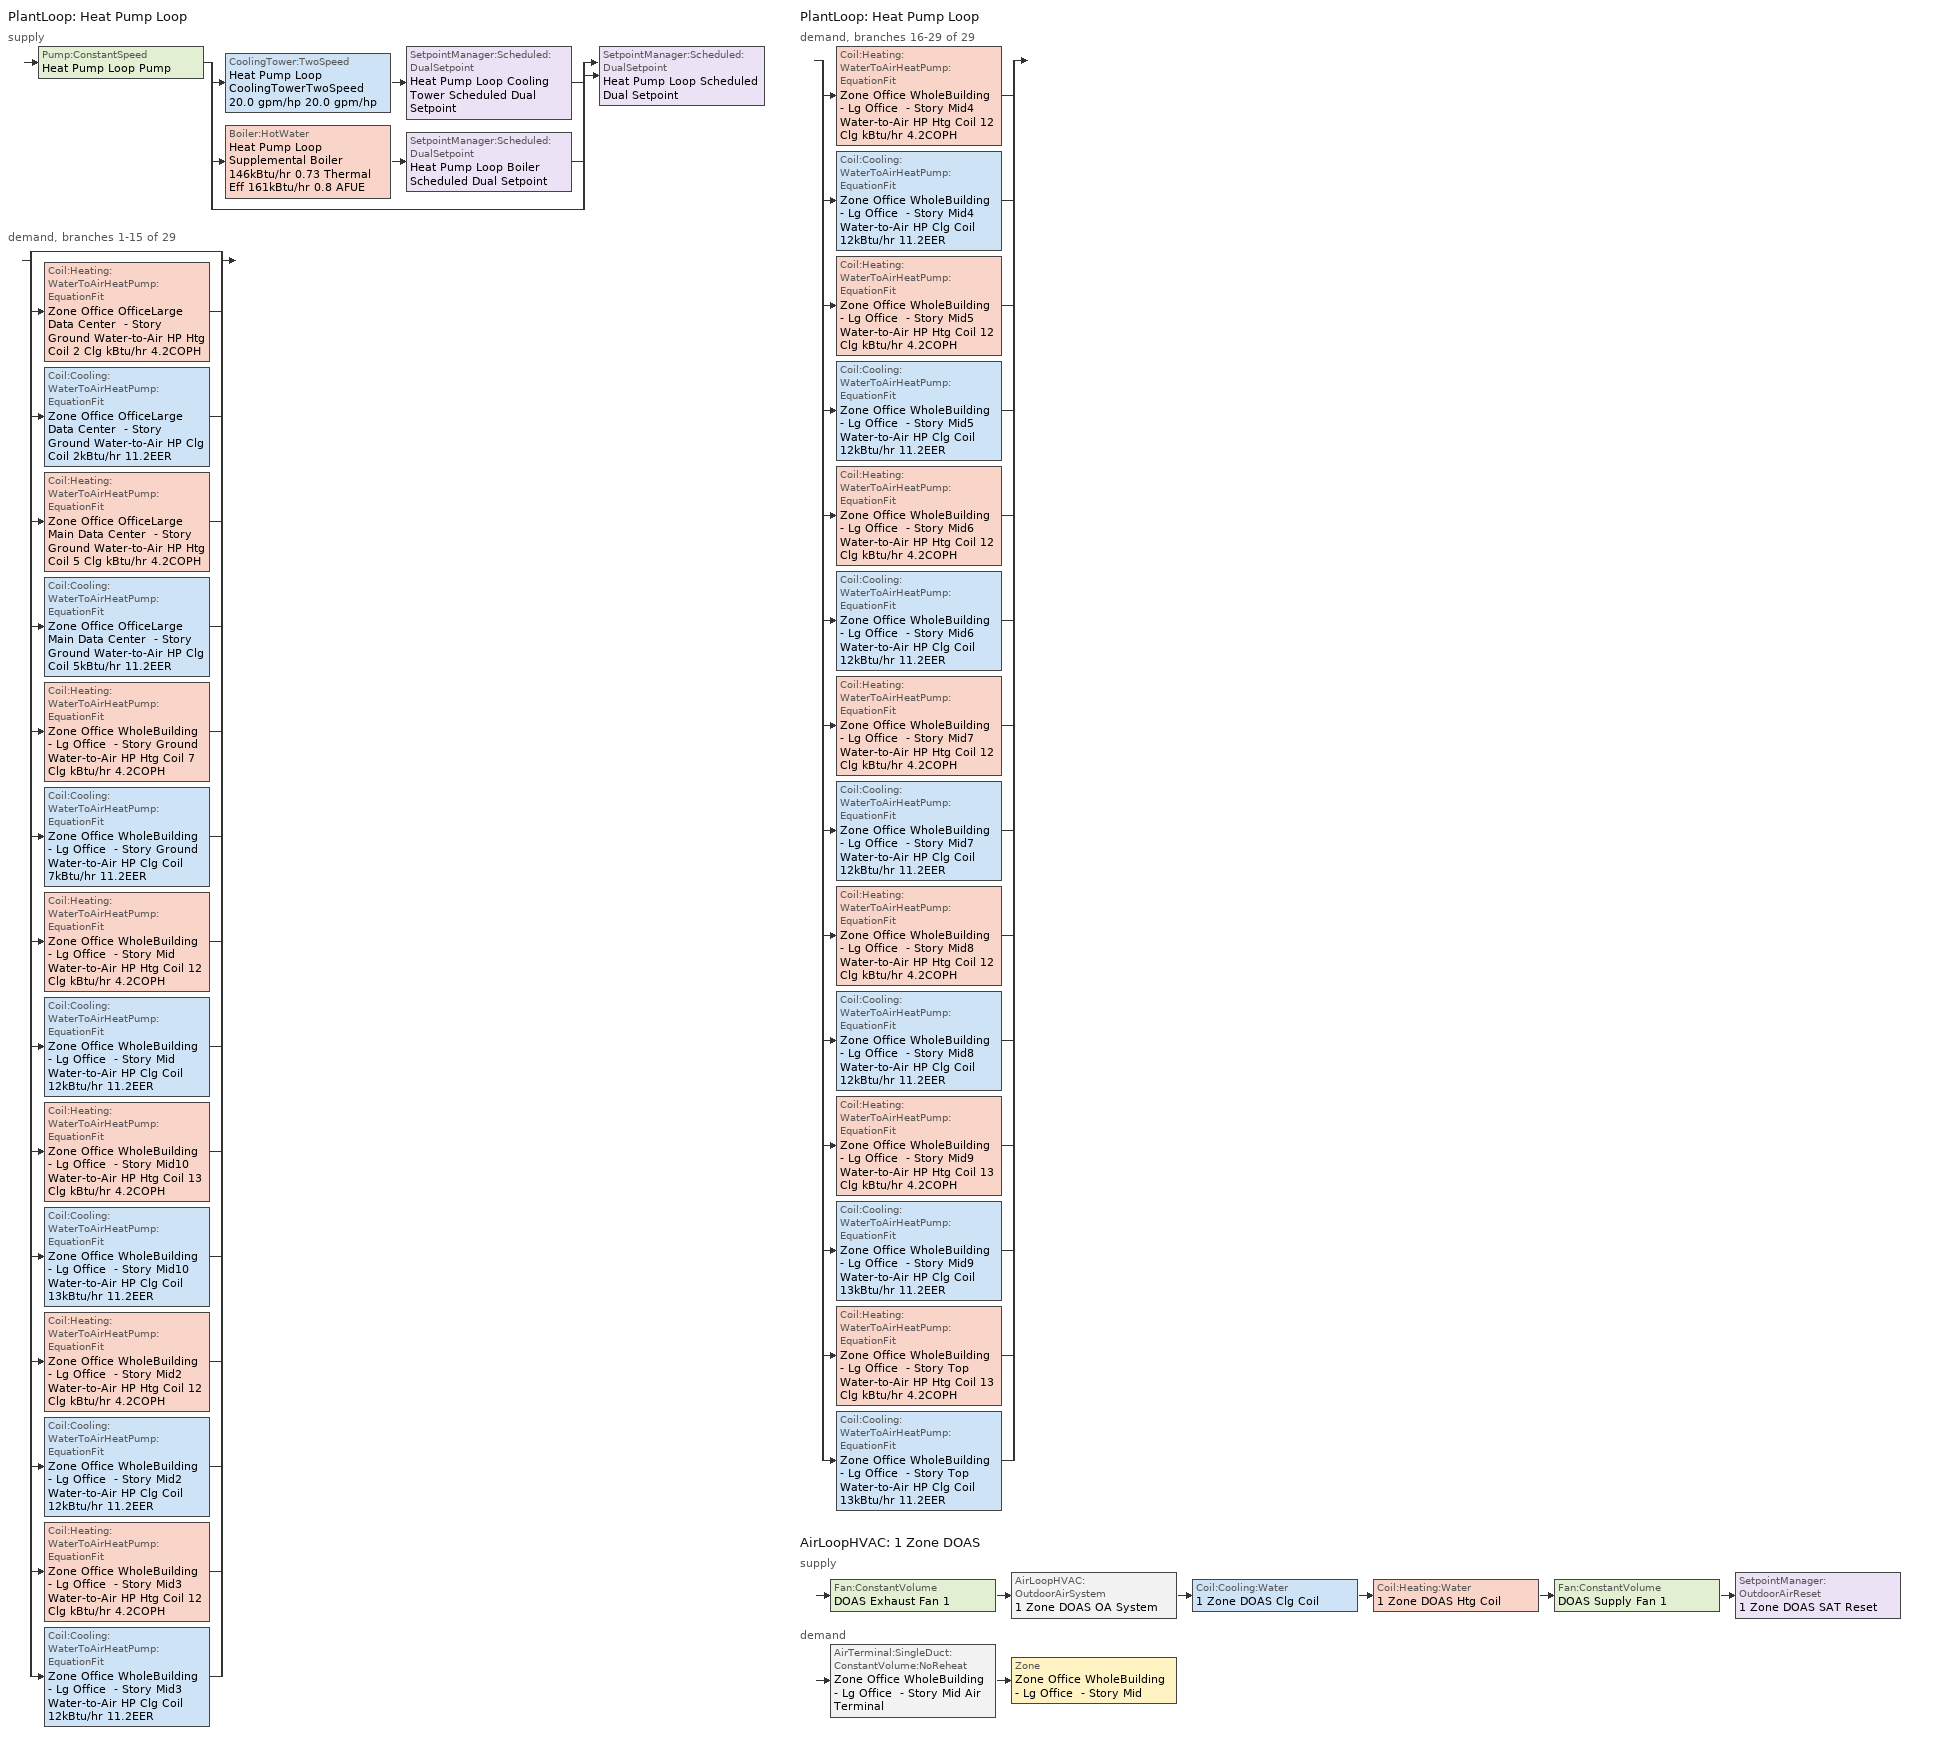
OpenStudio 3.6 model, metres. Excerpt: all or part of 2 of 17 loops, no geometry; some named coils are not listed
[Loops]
PlantLoop 'Heat Pump Loop'
 supply: Pump:ConstantSpeed 'Heat Pump Loop Pump' > split
  | CoolingTower:TwoSpeed 'Heat Pump Loop CoolingTowerTwoSpeed 20.0 gpm/hp 20.0 gpm/hp' > SetpointManager:Scheduled:DualSetpoint 'Heat Pump Loop Cooling Tower Scheduled Dual Setpoint'
  | Boiler:HotWater 'Heat Pump Loop Supplemental Boiler 146kBtu/hr 0.73 Thermal Eff 161kBtu/hr 0.8 AFUE' > SetpointManager:Scheduled:DualSetpoint 'Heat Pump Loop Boiler Scheduled Dual Setpoint'
  | bypass
  join > SetpointManager:Scheduled:DualSetpoint 'Heat Pump Loop Scheduled Dual Setpoint'
 demand, branches 1-15 of 29: split
  | bypass
  | Coil:Heating:WaterToAirHeatPump:EquationFit 'Zone Office OfficeLarge Data Center  - Story Ground Water-to-Air HP Htg Coil 2 Clg kBtu/hr 4.2COPH'
  | Coil:Cooling:WaterToAirHeatPump:EquationFit 'Zone Office OfficeLarge Data Center  - Story Ground Water-to-Air HP Clg Coil 2kBtu/hr 11.2EER'
  | Coil:Heating:WaterToAirHeatPump:EquationFit 'Zone Office OfficeLarge Main Data Center  - Story Ground Water-to-Air HP Htg Coil 5 Clg kBtu/hr 4.2COPH'
  | Coil:Cooling:WaterToAirHeatPump:EquationFit 'Zone Office OfficeLarge Main Data Center  - Story Ground Water-to-Air HP Clg Coil 5kBtu/hr 11.2EER'
  | Coil:Heating:WaterToAirHeatPump:EquationFit 'Zone Office WholeBuilding - Lg Office  - Story Ground Water-to-Air HP Htg Coil 7 Clg kBtu/hr 4.2COPH'
  | Coil:Cooling:WaterToAirHeatPump:EquationFit 'Zone Office WholeBuilding - Lg Office  - Story Ground Water-to-Air HP Clg Coil 7kBtu/hr 11.2EER'
  | Coil:Heating:WaterToAirHeatPump:EquationFit 'Zone Office WholeBuilding - Lg Office  - Story Mid Water-to-Air HP Htg Coil 12 Clg kBtu/hr 4.2COPH'
  | Coil:Cooling:WaterToAirHeatPump:EquationFit 'Zone Office WholeBuilding - Lg Office  - Story Mid Water-to-Air HP Clg Coil 12kBtu/hr 11.2EER'
  | Coil:Heating:WaterToAirHeatPump:EquationFit 'Zone Office WholeBuilding - Lg Office  - Story Mid10 Water-to-Air HP Htg Coil 13 Clg kBtu/hr 4.2COPH'
  | Coil:Cooling:WaterToAirHeatPump:EquationFit 'Zone Office WholeBuilding - Lg Office  - Story Mid10 Water-to-Air HP Clg Coil 13kBtu/hr 11.2EER'
  | Coil:Heating:WaterToAirHeatPump:EquationFit 'Zone Office WholeBuilding - Lg Office  - Story Mid2 Water-to-Air HP Htg Coil 12 Clg kBtu/hr 4.2COPH'
  | Coil:Cooling:WaterToAirHeatPump:EquationFit 'Zone Office WholeBuilding - Lg Office  - Story Mid2 Water-to-Air HP Clg Coil 12kBtu/hr 11.2EER'
  | Coil:Heating:WaterToAirHeatPump:EquationFit 'Zone Office WholeBuilding - Lg Office  - Story Mid3 Water-to-Air HP Htg Coil 12 Clg kBtu/hr 4.2COPH'
  | Coil:Cooling:WaterToAirHeatPump:EquationFit 'Zone Office WholeBuilding - Lg Office  - Story Mid3 Water-to-Air HP Clg Coil 12kBtu/hr 11.2EER'
PlantLoop 'Heat Pump Loop'
 demand, branches 16-29 of 29: split
  | Coil:Heating:WaterToAirHeatPump:EquationFit 'Zone Office WholeBuilding - Lg Office  - Story Mid4 Water-to-Air HP Htg Coil 12 Clg kBtu/hr 4.2COPH'
  | Coil:Cooling:WaterToAirHeatPump:EquationFit 'Zone Office WholeBuilding - Lg Office  - Story Mid4 Water-to-Air HP Clg Coil 12kBtu/hr 11.2EER'
  | Coil:Heating:WaterToAirHeatPump:EquationFit 'Zone Office WholeBuilding - Lg Office  - Story Mid5 Water-to-Air HP Htg Coil 12 Clg kBtu/hr 4.2COPH'
  | Coil:Cooling:WaterToAirHeatPump:EquationFit 'Zone Office WholeBuilding - Lg Office  - Story Mid5 Water-to-Air HP Clg Coil 12kBtu/hr 11.2EER'
  | Coil:Heating:WaterToAirHeatPump:EquationFit 'Zone Office WholeBuilding - Lg Office  - Story Mid6 Water-to-Air HP Htg Coil 12 Clg kBtu/hr 4.2COPH'
  | Coil:Cooling:WaterToAirHeatPump:EquationFit 'Zone Office WholeBuilding - Lg Office  - Story Mid6 Water-to-Air HP Clg Coil 12kBtu/hr 11.2EER'
  | Coil:Heating:WaterToAirHeatPump:EquationFit 'Zone Office WholeBuilding - Lg Office  - Story Mid7 Water-to-Air HP Htg Coil 12 Clg kBtu/hr 4.2COPH'
  | Coil:Cooling:WaterToAirHeatPump:EquationFit 'Zone Office WholeBuilding - Lg Office  - Story Mid7 Water-to-Air HP Clg Coil 12kBtu/hr 11.2EER'
  | Coil:Heating:WaterToAirHeatPump:EquationFit 'Zone Office WholeBuilding - Lg Office  - Story Mid8 Water-to-Air HP Htg Coil 12 Clg kBtu/hr 4.2COPH'
  | Coil:Cooling:WaterToAirHeatPump:EquationFit 'Zone Office WholeBuilding - Lg Office  - Story Mid8 Water-to-Air HP Clg Coil 12kBtu/hr 11.2EER'
  | Coil:Heating:WaterToAirHeatPump:EquationFit 'Zone Office WholeBuilding - Lg Office  - Story Mid9 Water-to-Air HP Htg Coil 13 Clg kBtu/hr 4.2COPH'
  | Coil:Cooling:WaterToAirHeatPump:EquationFit 'Zone Office WholeBuilding - Lg Office  - Story Mid9 Water-to-Air HP Clg Coil 13kBtu/hr 11.2EER'
  | Coil:Heating:WaterToAirHeatPump:EquationFit 'Zone Office WholeBuilding - Lg Office  - Story Top Water-to-Air HP Htg Coil 13 Clg kBtu/hr 4.2COPH'
  | Coil:Cooling:WaterToAirHeatPump:EquationFit 'Zone Office WholeBuilding - Lg Office  - Story Top Water-to-Air HP Clg Coil 13kBtu/hr 11.2EER'
AirLoopHVAC '1 Zone DOAS'
 supply: Fan:ConstantVolume 'DOAS Exhaust Fan 1' > AirLoopHVAC:OutdoorAirSystem '1 Zone DOAS OA System' > Coil:Cooling:Water '1 Zone DOAS Clg Coil' > Coil:Heating:Water '1 Zone DOAS Htg Coil' > Fan:ConstantVolume 'DOAS Supply Fan 1' > SetpointManager:OutdoorAirReset '1 Zone DOAS SAT Reset'
 demand: AirTerminal:SingleDuct:ConstantVolume:NoReheat 'Zone Office WholeBuilding - Lg Office  - Story Mid Air Terminal' > Zone 'Zone Office WholeBuilding - Lg Office  - Story Mid'
[Sizing:Zone] Zone Cooling Design Supply Air Temperature Input Method=SupplyAirTemperature; Zone Cooling Design Supply Air Temperature {C}=14; Zone Cooling Design Supply Air Temperature Difference {deltaC}=11.11; Zone Heating Design Supply Air Temperature Input Method=SupplyAirTemperature; Zone Heating Design Supply Air Temperature {C}=40; Zone Heating Design Supply Air Temperature Difference {deltaC}=11.11; Zone Cooling Design Supply Air Humidity Ratio {kg-H2O/kg-air}=0.0085; Zone Heating Design Supply Air Humidity Ratio {kg-H2O/kg-air}=0.008; Cooling Design Air Flow Method=DesignDay; Heating Design Air Flow Method=DesignDay; Dedicated Outdoor Air System Control Strategy=NeutralSupplyAir; Zone Load Sizing Method=Sensible Load Only No Latent Load; Zone Latent Cooling Design Supply Air Humidity Ratio Input Method=HumidityRatioDifference; Zone Cooling Design Supply Air Humidity Ratio Difference {kgWater/kgDryAir}=0.005; Zone Latent Heating Design Supply Air Humidity Ratio Input Method=HumidityRatioDifference; Zone Humidification Design Supply Air Humidity Ratio Difference {kgWater/kgDryAir}=0.005
Name | Account for Dedicated Outdoor Air System | Dedicated Outdoor Air Low Setpoint Temperature for Design {C} | Dedicated Outdoor Air High Setpoint Temperature for Design {C}
Zone Office OfficeLarge Data Center  - Story Ground; Zone Office OfficeLarge Main Data Center  - Story Ground | No | autosize | autosize
Zone Office WholeBuilding - Lg Office  - Story Mid | Yes | 15.556 | 21.111
[Zone equipment]
Zone Office OfficeLarge Data Center  - Story Ground: Zone Office OfficeLarge Data Center  - Story Ground WSHP
Zone Office OfficeLarge Main Data Center  - Story Ground: Zone Office OfficeLarge Main Data Center  - Story Ground WSHP
Zone Office WholeBuilding - Lg Office  - Story Mid: Zone Office WholeBuilding - Lg Office  - Story Mid Air Terminal, Zone Office WholeBuilding - Lg Office  - Story Mid WSHP
[PlantLoop]
Heat Pump Loop: Fluid Type=Water; Glycol Concentration=0; Maximum Loop Temperature {C}=35; Minimum Loop Temperature {C}=10; Maximum Loop Flow Rate {m3/s}=0.00101088; Plant Loop Volume {m3}=0.12131; Load Distribution Scheme=SequentialLoad
[Sizing:Plant]
Heat Pump Loop: Loop Type=Heating; Design Loop Exit Temperature {C}=39; Loop Design Temperature Difference {deltaC}=11; Sizing Option=NonCoincident; Zone Timesteps in Averaging Window=1; Coincident Sizing Factor Mode=None
[Pump:ConstantSpeed]
Heat Pump Loop Pump: Rated Flow Rate {m3/s}=0.00101088; Rated Pump Head {Pa}=179344; Rated Power Consumption {W}=281.732; Motor Efficiency=0.825; Fraction of Motor Inefficiencies to Fluid Stream=0; Pump Control Type=Intermittent; Design Power Sizing Method=PowerPerFlowPerPressure; Design Electric Power per Unit Flow Rate {W/(m3/s)}=348701.1; Design Shaft Power per Unit Flow Rate per Unit Head {W-s/m3-Pa}=1.28205
[Boiler:HotWater]
Heat Pump Loop Supplemental Boiler 146kBtu/hr 0.73 Thermal Eff 161kBtu/hr 0.8 AFUE: Fuel Type=NaturalGas; Nominal Capacity {W}=45753.9; Nominal Thermal Efficiency=0.8; Efficiency Curve Temperature Evaluation Variable=LeavingBoiler; Normalized Boiler Efficiency Curve=Boiler with No Minimum Turndown; Design Water Flow Rate {m3/s}=0.00101088; Minimum Part Load Ratio=0; Maximum Part Load Ratio=1.2; Optimum Part Load Ratio=1; Water Outlet Upper Temperature Limit {C}=95; Boiler Flow Mode=ConstantFlow; Parasitic Electric Load {W}=0; Sizing Factor=1
[AirLoopHVAC]
1 Zone DOAS: Availability Schedule=1 Zone DOAS Occ Sch; Design Supply Air Flow Rate {m3/s}=0.0039329; Design Return Air Flow Fraction of Supply Air Flow=1
[Sizing:System]
1 Zone DOAS: Type of Load to Size On=VentilationRequirement; Design Outdoor Air Flow Rate {m3/s}=0.0039329; Central Heating Maximum System Air Flow Ratio=1; Preheat Design Temperature {C}=7; Preheat Design Humidity Ratio {kg-H2O/kg-Air}=0.008; Precool Design Temperature {C}=12.8; Precool Design Humidity Ratio {kg-H2O/kg-Air}=0.008; Central Cooling Design Supply Air Temperature {C}=15.5556; Central Heating Design Supply Air Temperature {C}=21.1111; Sizing Option=Coincident; 100% Outdoor Air in Cooling=Yes; 100% Outdoor Air in Heating=Yes; Central Cooling Design Supply Air Humidity Ratio {kg-H2O/kg-Air}=0.0085; System Outdoor Air Method=ZoneSum; Zone Maximum Outdoor Air Fraction=1; Cooling Supply Air Flow Rate Per Floor Area {m3/s-m2}=0.00996765; Cooling Fraction of Autosized Cooling Supply Air Flow Rate=1; Cooling Supply Air Flow Rate Per Unit Cooling Capacity {m3/s-W}=3.94755e-05; Heating Supply Air Flow Rate Per Floor Area {m3/s-m2}=0.00996765; Heating Fraction of Autosized Heating Supply Air Flow Rate=1; Heating Fraction of Autosized Cooling Supply Air Flow Rate=1; Heating Supply Air Flow Rate Per Unit Heating Capacity {m3/s-W}=3.15882e-05; Cooling Design Capacity Method=CoolingDesignCapacity; Cooling Design Capacity {W}=95.61; Cooling Design Capacity Per Floor Area {W/m2}=234.7; Fraction of Autosized Cooling Design Capacity=1; Heating Design Capacity Method=HeatingDesignCapacity; Heating Design Capacity {W}=118.67; Heating Design Capacity Per Floor Area {W/m2}=157; Fraction of Autosized Heating Design Capacity=1; Central Cooling Capacity Control Method=OnOff; Occupant Diversity=1
[Fan:ConstantVolume] Availability Schedule=Always On Discrete; Fan Total Efficiency=0.53625; Pressure Rise {Pa}=622.722; Maximum Flow Rate {m3/s}=0.0039329; Motor Efficiency=0.825; Motor In Airstream Fraction=1
DOAS Supply Fan 1; DOAS Exhaust Fan 1
[Controller:OutdoorAir]
1 Zone DOAS Outdoor Air Controller: Minimum Outdoor Air Flow Rate {m3/s}=0.0039329; Maximum Outdoor Air Flow Rate {m3/s}=0.0039329; Economizer Control Type=NoEconomizer; Economizer Control Action Type=ModulateFlow; Economizer Maximum Limit Dry-Bulb Temperature {C}=12.7778; Lockout Type=LockoutWithHeating; Minimum Limit Type=FixedMinimum; Minimum Outdoor Air Schedule=Always On Discrete; Minimum Fraction of Outdoor Air Schedule=Always On Discrete; Controller Mechanical Ventilation=1 Zone DOAS Mechanical Ventilation Controller; High Humidity Control=No; Heat Recovery Bypass Control Type=BypassWhenWithinEconomizerLimits
[Controller:MechanicalVentilation]
1 Zone DOAS Mechanical Ventilation Controller: Availability Schedule=Always On Discrete; System Outdoor Air Method=ZoneSum
[AirLoopHVAC:OutdoorAirSystem]
1 Zone DOAS OA System: Controller=1 Zone DOAS Outdoor Air Controller
[SetpointManager:OutdoorAirReset]
1 Zone DOAS SAT Reset: Control Variable=Temperature; Setpoint at Outdoor Low Temperature {C}=21.1111; Outdoor Low Temperature {C}=12.7778; Setpoint at Outdoor High Temperature {C}=15.5556; Outdoor High Temperature {C}=21.1111; Setpoint Node or NodeList=1 Zone DOAS Supply Outlet Node
[AirTerminal:SingleDuct:ConstantVolume:NoReheat]
Zone Office WholeBuilding - Lg Office  - Story Mid Air Terminal: Availability Schedule=Always On Discrete; Maximum Air Flow Rate {m3/s}=0.0039329
[SetpointManager:Scheduled:DualSetpoint] High Setpoint Schedule=Heat Pump Loop High Temp - 87F; Low Setpoint Schedule=Heat Pump Loop Low Temp - 67F
Name | Setpoint Node or NodeList
Heat Pump Loop Scheduled Dual Setpoint | Heat Pump Loop Supply Outlet Node
Heat Pump Loop Cooling Tower Scheduled Dual Setpoint | Heat Pump Loop CoolingTowerTwoSpeed Outlet Water Node
Heat Pump Loop Boiler Scheduled Dual Setpoint | Heat Pump Loop Supplemental Boiler Outlet Water Node
[CoolingTower:TwoSpeed]
Heat Pump Loop CoolingTowerTwoSpeed 20.0 gpm/hp 20.0 gpm/hp: Design Water Flow Rate {m3/s}=0.00101088; High Fan Speed Air Flow Rate {m3/s}=5.0531; High Fan Speed Fan Power {W}=1906.56; High Fan Speed U-Factor Times Area Value {W/K}=608.4235; Low Fan Speed Air Flow Rate {m3/s}=2.52655; Low Fan Speed Fan Power {W}=571.967; Low Fan Speed U-Factor Times Area Value {W/K}=365.0541; Sizing Factor=1; Design Inlet Air Dry-Bulb Temperature {C}=35; Design Inlet Air Wet-Bulb Temperature {C}=25.6; Design Approach Temperature {deltaC}=2.4; Design Range Temperature {deltaC}=11
[Coil:Heating:Electric] Availability Schedule=Always On Discrete; Efficiency=1
Name | Nominal Capacity {W}
Zone Office OfficeLarge Data Center  - Story Ground Supplemental Htg Coil; Zone Office OfficeLarge Main Data Center  - Story Ground Supplemental Htg Coil | 0
Zone Office WholeBuilding - Lg Office  - Story Ground Supplemental Htg Coil | 1356.57
Zone Office WholeBuilding - Lg Office  - Story Mid Supplemental Htg Coil | 2263.16
Zone Office WholeBuilding - Lg Office  - Story Mid10 Supplemental Htg Coil | 2508.04
Zone Office WholeBuilding - Lg Office  - Story Mid2 Supplemental Htg Coil | 2311.55
Zone Office WholeBuilding - Lg Office  - Story Mid3 Supplemental Htg Coil | 2348.56
Zone Office WholeBuilding - Lg Office  - Story Mid4 Supplemental Htg Coil | 2379.33
Zone Office WholeBuilding - Lg Office  - Story Mid5 Supplemental Htg Coil | 2406.06
Zone Office WholeBuilding - Lg Office  - Story Mid6 Supplemental Htg Coil | 2429.95
Zone Office WholeBuilding - Lg Office  - Story Mid7 Supplemental Htg Coil | 2451.69
Zone Office WholeBuilding - Lg Office  - Story Mid8 Supplemental Htg Coil | 2471.75
Zone Office WholeBuilding - Lg Office  - Story Mid9 Supplemental Htg Coil | 2490.45
Zone Office WholeBuilding - Lg Office  - Story Top Supplemental Htg Coil | 2643.72
[Coil:Heating:WaterToAirHeatPump:EquationFit] Rated Heating Coefficient of Performance {W/W}=4.2; Rated Entering Water Temperature {C}=20; Rated Entering Air Dry-Bulb Temperature {C}=20; Ratio of Rated Heating Capacity to Rated Cooling Capacity=1
Name | Rated Air Flow Rate {m3/s} | Rated Water Flow Rate {m3/s} | Rated Heating Capacity {W} | Heating Capacity Curve | Heating Power Consumption Curve
Zone Office OfficeLarge Data Center  - Story Ground Water-to-Air HP Htg Coil 2 Clg kBtu/hr 4.2COPH | 0.0252669 | 1.02931e-05 | 469.755 | Curve Quad Linear 1 | Curve Quad Linear 2
Zone Office OfficeLarge Main Data Center  - Story Ground Water-to-Air HP Htg Coil 5 Clg kBtu/hr 4.2COPH | 0.081081 | 3.30303e-05 | 1507.43 | Curve Quad Linear 4 | Curve Quad Linear 5
Zone Office WholeBuilding - Lg Office  - Story Ground Water-to-Air HP Htg Coil 7 Clg kBtu/hr 4.2COPH | 0.11712 | 4.3076e-05 | 1965.9 | Curve Quad Linear 7 | Curve Quad Linear 8
Zone Office WholeBuilding - Lg Office  - Story Mid Water-to-Air HP Htg Coil 12 Clg kBtu/hr 4.2COPH | 0.21352 | 7.91234e-05 | 3611.02 | Curve Quad Linear 10 | Curve Quad Linear 11
Zone Office WholeBuilding - Lg Office  - Story Mid10 Water-to-Air HP Htg Coil 13 Clg kBtu/hr 4.2COPH | 0.22064 | 8.61572e-05 | 3932.03 | Curve Quad Linear 13 | Curve Quad Linear 14
Zone Office WholeBuilding - Lg Office  - Story Mid2 Water-to-Air HP Htg Coil 12 Clg kBtu/hr 4.2COPH | 0.2149 | 8.05819e-05 | 3677.59 | Curve Quad Linear 16 | Curve Quad Linear 17
Zone Office WholeBuilding - Lg Office  - Story Mid3 Water-to-Air HP Htg Coil 12 Clg kBtu/hr 4.2COPH | 0.21599 | 8.16835e-05 | 3727.86 | Curve Quad Linear 19 | Curve Quad Linear 20
Zone Office WholeBuilding - Lg Office  - Story Mid4 Water-to-Air HP Htg Coil 12 Clg kBtu/hr 4.2COPH | 0.21691 | 8.25862e-05 | 3769.06 | Curve Quad Linear 22 | Curve Quad Linear 23
Zone Office WholeBuilding - Lg Office  - Story Mid5 Water-to-Air HP Htg Coil 12 Clg kBtu/hr 4.2COPH | 0.21771 | 8.33581e-05 | 3804.29 | Curve Quad Linear 25 | Curve Quad Linear 26
Zone Office WholeBuilding - Lg Office  - Story Mid6 Water-to-Air HP Htg Coil 12 Clg kBtu/hr 4.2COPH | 0.21841 | 8.40359e-05 | 3835.22 | Curve Quad Linear 28 | Curve Quad Linear 29
Zone Office WholeBuilding - Lg Office  - Story Mid7 Water-to-Air HP Htg Coil 12 Clg kBtu/hr 4.2COPH | 0.21905 | 8.46421e-05 | 3862.89 | Curve Quad Linear 31 | Curve Quad Linear 32
Zone Office WholeBuilding - Lg Office  - Story Mid8 Water-to-Air HP Htg Coil 12 Clg kBtu/hr 4.2COPH | 0.21963 | 8.51912e-05 | 3887.95 | Curve Quad Linear 34 | Curve Quad Linear 35
Zone Office WholeBuilding - Lg Office  - Story Mid9 Water-to-Air HP Htg Coil 13 Clg kBtu/hr 4.2COPH | 0.22015 | 8.56936e-05 | 3910.88 | Curve Quad Linear 37 | Curve Quad Linear 38
Zone Office WholeBuilding - Lg Office  - Story Top Water-to-Air HP Htg Coil 13 Clg kBtu/hr 4.2COPH | 0.23523 | 9.14246e-05 | 4172.43 | Curve Quad Linear 40 | Curve Quad Linear 41
[Coil:Cooling:WaterToAirHeatPump:EquationFit] Rated Cooling Coefficient of Performance {W/W}=3.86542; Rated Entering Water Temperature {C}=30; Rated Entering Air Dry-Bulb Temperature {C}=27; Rated Entering Air Wet-Bulb Temperature {C}=19
Name | Rated Air Flow Rate {m3/s} | Rated Water Flow Rate {m3/s} | Rated Total Cooling Capacity {W} | Rated Sensible Cooling Capacity {W} | Total Cooling Capacity Curve | Sensible Cooling Capacity Curve | Cooling Power Consumption Curve
Zone Office OfficeLarge Data Center  - Story Ground Water-to-Air HP Clg Coil 2kBtu/hr 11.2EER | 0.0252669 | 1.02931e-05 | 469.755 | 337.29 | TotCoolCapCurve | Curve Quint Linear 1 | Curve Quad Linear 3
Zone Office OfficeLarge Main Data Center  - Story Ground Water-to-Air HP Clg Coil 5kBtu/hr 11.2EER | 0.081081 | 3.30303e-05 | 1507.43 | 1082.36 | TotCoolCapCurve 1 | Curve Quint Linear 2 | Curve Quad Linear 6
Zone Office WholeBuilding - Lg Office  - Story Ground Water-to-Air HP Clg Coil 7kBtu/hr 11.2EER | 0.11712 | 4.3076e-05 | 1965.9 | 1460.58 | TotCoolCapCurve 2 | Curve Quint Linear 3 | Curve Quad Linear 9
Zone Office WholeBuilding - Lg Office  - Story Mid Water-to-Air HP Clg Coil 12kBtu/hr 11.2EER | 0.21352 | 7.91234e-05 | 3611.02 | 2671.25 | TotCoolCapCurve 3 | Curve Quint Linear 4 | Curve Quad Linear 12
Zone Office WholeBuilding - Lg Office  - Story Mid10 Water-to-Air HP Clg Coil 13kBtu/hr 11.2EER | 0.22064 | 8.61572e-05 | 3932.03 | 2825.03 | TotCoolCapCurve 4 | Curve Quint Linear 5 | Curve Quad Linear 15
Zone Office WholeBuilding - Lg Office  - Story Mid2 Water-to-Air HP Clg Coil 12kBtu/hr 11.2EER | 0.2149 | 8.05819e-05 | 3677.59 | 2702.21 | TotCoolCapCurve 5 | Curve Quint Linear 6 | Curve Quad Linear 18
Zone Office WholeBuilding - Lg Office  - Story Mid3 Water-to-Air HP Clg Coil 12kBtu/hr 11.2EER | 0.21599 | 8.16835e-05 | 3727.86 | 2726.02 | TotCoolCapCurve 6 | Curve Quint Linear 7 | Curve Quad Linear 21
Zone Office WholeBuilding - Lg Office  - Story Mid4 Water-to-Air HP Clg Coil 12kBtu/hr 11.2EER | 0.21691 | 8.25862e-05 | 3769.06 | 2745.76 | TotCoolCapCurve 7 | Curve Quint Linear 8 | Curve Quad Linear 24
Zone Office WholeBuilding - Lg Office  - Story Mid5 Water-to-Air HP Clg Coil 12kBtu/hr 11.2EER | 0.21771 | 8.33581e-05 | 3804.29 | 2762.77 | TotCoolCapCurve 8 | Curve Quint Linear 9 | Curve Quad Linear 27
Zone Office WholeBuilding - Lg Office  - Story Mid6 Water-to-Air HP Clg Coil 12kBtu/hr 11.2EER | 0.21841 | 8.40359e-05 | 3835.22 | 2777.79 | TotCoolCapCurve 9 | Curve Quint Linear 10 | Curve Quad Linear 30
Zone Office WholeBuilding - Lg Office  - Story Mid7 Water-to-Air HP Clg Coil 12kBtu/hr 11.2EER | 0.21905 | 8.46421e-05 | 3862.89 | 2791.27 | TotCoolCapCurve 10 | Curve Quint Linear 11 | Curve Quad Linear 33
Zone Office WholeBuilding - Lg Office  - Story Mid8 Water-to-Air HP Clg Coil 12kBtu/hr 11.2EER | 0.21963 | 8.51912e-05 | 3887.95 | 2803.5 | TotCoolCapCurve 11 | Curve Quint Linear 12 | Curve Quad Linear 36
Zone Office WholeBuilding - Lg Office  - Story Mid9 Water-to-Air HP Clg Coil 13kBtu/hr 11.2EER | 0.22015 | 8.56936e-05 | 3910.88 | 2814.7 | TotCoolCapCurve 12 | Curve Quint Linear 13 | Curve Quad Linear 39
Zone Office WholeBuilding - Lg Office  - Story Top Water-to-Air HP Clg Coil 13kBtu/hr 11.2EER | 0.23523 | 9.14246e-05 | 4172.43 | 3005.36 | TotCoolCapCurve 13 | Curve Quint Linear 14 | Curve Quad Linear 42
[Fan:OnOff] Availability Schedule=Always On Discrete; Fan Total Efficiency=0.1595; Pressure Rise {Pa}=331.288; Motor Efficiency=0.29; Motor In Airstream Fraction=1
Name | Maximum Flow Rate {m3/s} | Fan Power Ratio Function of Speed Ratio Curve | Fan Efficiency Ratio Function of Speed Ratio Curve
Zone Office OfficeLarge Data Center  - Story Ground WSHP Fan | 0.0252669 | Fan On Off Power Curve | Fan On Off Efficiency Curve
Zone Office OfficeLarge Main Data Center  - Story Ground WSHP Fan | 0.081081 | Fan On Off Power Curve 1 | Fan On Off Efficiency Curve 1
Zone Office WholeBuilding - Lg Office  - Story Ground WSHP Fan | 0.11712 | Fan On Off Power Curve 2 | Fan On Off Efficiency Curve 2
Zone Office WholeBuilding - Lg Office  - Story Mid WSHP Fan | 0.21352 | Fan On Off Power Curve 3 | Fan On Off Efficiency Curve 3
Zone Office WholeBuilding - Lg Office  - Story Mid10 WSHP Fan | 0.22064 | Fan On Off Power Curve 4 | Fan On Off Efficiency Curve 4
Zone Office WholeBuilding - Lg Office  - Story Mid2 WSHP Fan | 0.2149 | Fan On Off Power Curve 5 | Fan On Off Efficiency Curve 5
Zone Office WholeBuilding - Lg Office  - Story Mid3 WSHP Fan | 0.21599 | Fan On Off Power Curve 6 | Fan On Off Efficiency Curve 6
Zone Office WholeBuilding - Lg Office  - Story Mid4 WSHP Fan | 0.21691 | Fan On Off Power Curve 7 | Fan On Off Efficiency Curve 7
Zone Office WholeBuilding - Lg Office  - Story Mid5 WSHP Fan | 0.21771 | Fan On Off Power Curve 8 | Fan On Off Efficiency Curve 8
Zone Office WholeBuilding - Lg Office  - Story Mid6 WSHP Fan | 0.21841 | Fan On Off Power Curve 9 | Fan On Off Efficiency Curve 9
Zone Office WholeBuilding - Lg Office  - Story Mid7 WSHP Fan | 0.21905 | Fan On Off Power Curve 10 | Fan On Off Efficiency Curve 10
Zone Office WholeBuilding - Lg Office  - Story Mid8 WSHP Fan | 0.21963 | Fan On Off Power Curve 11 | Fan On Off Efficiency Curve 11
Zone Office WholeBuilding - Lg Office  - Story Mid9 WSHP Fan | 0.22015 | Fan On Off Power Curve 12 | Fan On Off Efficiency Curve 12
Zone Office WholeBuilding - Lg Office  - Story Top WSHP Fan | 0.23523 | Fan On Off Power Curve 13 | Fan On Off Efficiency Curve 13
[ZoneHVAC:WaterToAirHeatPump] Availability Schedule=Always On Discrete; Outdoor Air Flow Rate During Cooling Operation {m3/s}=0; Outdoor Air Flow Rate During Heating Operation {m3/s}=0; Outdoor Air Flow Rate When No Cooling or Heating is Needed {m3/s}=0; Maximum Supply Air Temperature from Supplemental Heater {C}=40
Name | Supply Air Flow Rate During Cooling Operation {m3/s} | Supply Air Flow Rate During Heating Operation {m3/s} | Supply Air Flow Rate When No Cooling or Heating is Needed {m3/s} | Supply Air Fan | Heating Coil | Cooling Coil | Supplemental Heating Coil
Zone Office OfficeLarge Data Center  - Story Ground WSHP | 0.0252669 | 0.0252669 | 0.0252669 | Zone Office OfficeLarge Data Center  - Story Ground WSHP Fan | Zone Office OfficeLarge Data Center  - Story Ground Water-to-Air HP Htg Coil 2 Clg kBtu/hr 4.2COPH | Zone Office OfficeLarge Data Center  - Story Ground Water-to-Air HP Clg Coil 2kBtu/hr 11.2EER | Zone Office OfficeLarge Data Center  - Story Ground Supplemental Htg Coil
Zone Office OfficeLarge Main Data Center  - Story Ground WSHP | 0.081081 | 0.081081 | 0.081081 | Zone Office OfficeLarge Main Data Center  - Story Ground WSHP Fan | Zone Office OfficeLarge Main Data Center  - Story Ground Water-to-Air HP Htg Coil 5 Clg kBtu/hr 4.2COPH | Zone Office OfficeLarge Main Data Center  - Story Ground Water-to-Air HP Clg Coil 5kBtu/hr 11.2EER | Zone Office OfficeLarge Main Data Center  - Story Ground Supplemental Htg Coil
Zone Office WholeBuilding - Lg Office  - Story Ground WSHP | 0.11712 | 0.11712 | 0.11712 | Zone Office WholeBuilding - Lg Office  - Story Ground WSHP Fan | Zone Office WholeBuilding - Lg Office  - Story Ground Water-to-Air HP Htg Coil 7 Clg kBtu/hr 4.2COPH | Zone Office WholeBuilding - Lg Office  - Story Ground Water-to-Air HP Clg Coil 7kBtu/hr 11.2EER | Zone Office WholeBuilding - Lg Office  - Story Ground Supplemental Htg Coil
Zone Office WholeBuilding - Lg Office  - Story Mid WSHP | 0.21352 | 0.21352 | 0.21352 | Zone Office WholeBuilding - Lg Office  - Story Mid WSHP Fan | Zone Office WholeBuilding - Lg Office  - Story Mid Water-to-Air HP Htg Coil 12 Clg kBtu/hr 4.2COPH | Zone Office WholeBuilding - Lg Office  - Story Mid Water-to-Air HP Clg Coil 12kBtu/hr 11.2EER | Zone Office WholeBuilding - Lg Office  - Story Mid Supplemental Htg Coil
Zone Office WholeBuilding - Lg Office  - Story Mid10 WSHP | 0.22064 | 0.22064 | 0.22064 | Zone Office WholeBuilding - Lg Office  - Story Mid10 WSHP Fan | Zone Office WholeBuilding - Lg Office  - Story Mid10 Water-to-Air HP Htg Coil 13 Clg kBtu/hr 4.2COPH | Zone Office WholeBuilding - Lg Office  - Story Mid10 Water-to-Air HP Clg Coil 13kBtu/hr 11.2EER | Zone Office WholeBuilding - Lg Office  - Story Mid10 Supplemental Htg Coil
Zone Office WholeBuilding - Lg Office  - Story Mid2 WSHP | 0.2149 | 0.2149 | 0.2149 | Zone Office WholeBuilding - Lg Office  - Story Mid2 WSHP Fan | Zone Office WholeBuilding - Lg Office  - Story Mid2 Water-to-Air HP Htg Coil 12 Clg kBtu/hr 4.2COPH | Zone Office WholeBuilding - Lg Office  - Story Mid2 Water-to-Air HP Clg Coil 12kBtu/hr 11.2EER | Zone Office WholeBuilding - Lg Office  - Story Mid2 Supplemental Htg Coil
Zone Office WholeBuilding - Lg Office  - Story Mid3 WSHP | 0.21599 | 0.21599 | 0.21599 | Zone Office WholeBuilding - Lg Office  - Story Mid3 WSHP Fan | Zone Office WholeBuilding - Lg Office  - Story Mid3 Water-to-Air HP Htg Coil 12 Clg kBtu/hr 4.2COPH | Zone Office WholeBuilding - Lg Office  - Story Mid3 Water-to-Air HP Clg Coil 12kBtu/hr 11.2EER | Zone Office WholeBuilding - Lg Office  - Story Mid3 Supplemental Htg Coil
Zone Office WholeBuilding - Lg Office  - Story Mid4 WSHP | 0.21691 | 0.21691 | 0.21691 | Zone Office WholeBuilding - Lg Office  - Story Mid4 WSHP Fan | Zone Office WholeBuilding - Lg Office  - Story Mid4 Water-to-Air HP Htg Coil 12 Clg kBtu/hr 4.2COPH | Zone Office WholeBuilding - Lg Office  - Story Mid4 Water-to-Air HP Clg Coil 12kBtu/hr 11.2EER | Zone Office WholeBuilding - Lg Office  - Story Mid4 Supplemental Htg Coil
Zone Office WholeBuilding - Lg Office  - Story Mid5 WSHP | 0.21771 | 0.21771 | 0.21771 | Zone Office WholeBuilding - Lg Office  - Story Mid5 WSHP Fan | Zone Office WholeBuilding - Lg Office  - Story Mid5 Water-to-Air HP Htg Coil 12 Clg kBtu/hr 4.2COPH | Zone Office WholeBuilding - Lg Office  - Story Mid5 Water-to-Air HP Clg Coil 12kBtu/hr 11.2EER | Zone Office WholeBuilding - Lg Office  - Story Mid5 Supplemental Htg Coil
Zone Office WholeBuilding - Lg Office  - Story Mid6 WSHP | 0.21841 | 0.21841 | 0.21841 | Zone Office WholeBuilding - Lg Office  - Story Mid6 WSHP Fan | Zone Office WholeBuilding - Lg Office  - Story Mid6 Water-to-Air HP Htg Coil 12 Clg kBtu/hr 4.2COPH | Zone Office WholeBuilding - Lg Office  - Story Mid6 Water-to-Air HP Clg Coil 12kBtu/hr 11.2EER | Zone Office WholeBuilding - Lg Office  - Story Mid6 Supplemental Htg Coil
Zone Office WholeBuilding - Lg Office  - Story Mid7 WSHP | 0.21905 | 0.21905 | 0.21905 | Zone Office WholeBuilding - Lg Office  - Story Mid7 WSHP Fan | Zone Office WholeBuilding - Lg Office  - Story Mid7 Water-to-Air HP Htg Coil 12 Clg kBtu/hr 4.2COPH | Zone Office WholeBuilding - Lg Office  - Story Mid7 Water-to-Air HP Clg Coil 12kBtu/hr 11.2EER | Zone Office WholeBuilding - Lg Office  - Story Mid7 Supplemental Htg Coil
Zone Office WholeBuilding - Lg Office  - Story Mid8 WSHP | 0.21963 | 0.21963 | 0.21963 | Zone Office WholeBuilding - Lg Office  - Story Mid8 WSHP Fan | Zone Office WholeBuilding - Lg Office  - Story Mid8 Water-to-Air HP Htg Coil 12 Clg kBtu/hr 4.2COPH | Zone Office WholeBuilding - Lg Office  - Story Mid8 Water-to-Air HP Clg Coil 12kBtu/hr 11.2EER | Zone Office WholeBuilding - Lg Office  - Story Mid8 Supplemental Htg Coil
Zone Office WholeBuilding - Lg Office  - Story Mid9 WSHP | 0.22015 | 0.22015 | 0.22015 | Zone Office WholeBuilding - Lg Office  - Story Mid9 WSHP Fan | Zone Office WholeBuilding - Lg Office  - Story Mid9 Water-to-Air HP Htg Coil 13 Clg kBtu/hr 4.2COPH | Zone Office WholeBuilding - Lg Office  - Story Mid9 Water-to-Air HP Clg Coil 13kBtu/hr 11.2EER | Zone Office WholeBuilding - Lg Office  - Story Mid9 Supplemental Htg Coil
Zone Office WholeBuilding - Lg Office  - Story Top WSHP | 0.23523 | 0.23523 | 0.23523 | Zone Office WholeBuilding - Lg Office  - Story Top WSHP Fan | Zone Office WholeBuilding - Lg Office  - Story Top Water-to-Air HP Htg Coil 13 Clg kBtu/hr 4.2COPH | Zone Office WholeBuilding - Lg Office  - Story Top Water-to-Air HP Clg Coil 13kBtu/hr 11.2EER | Zone Office WholeBuilding - Lg Office  - Story Top Supplemental Htg Coil
[Schedule:Ruleset]
Name | Default Day Schedule | Summer Design Day Schedule | Winter Design Day Schedule
Heat Pump Loop High Temp - 87F | Heat Pump Loop High Temp - 87F Default
Heat Pump Loop Low Temp - 67F | Heat Pump Loop Low Temp - 67F Default
1 Zone DOAS Occ Sch | 1 Zone DOAS Occ Sch Default | 1 Zone DOAS Occ Sch Summer Design Day | 1 Zone DOAS Occ Sch Winter Design Day
[Schedule:Day]
Heat Pump Loop High Temp - 87F Default: 24, 0, 30.5556
Heat Pump Loop Low Temp - 67F Default: 24, 0, 19.4444
1 Zone DOAS Occ Sch Default: 5, 20, 0, 20, 10, 1, 24, 0, 0
1 Zone DOAS Occ Sch Winter Design Day; 1 Zone DOAS Occ Sch Summer Design Day: 24, 0, 1
1 Zone DOAS Occ Sch Saturday: 4, 10, 0, 22, 55, 1, 24, 0, 0
1 Zone DOAS Occ Sch Sunday: 24, 0, 0
[Schedule:Rule] Schedule Ruleset=1 Zone DOAS Occ Sch; Date Specification Type=DateRange; Start Month=1; Start Day=1; End Month=12; End Day=31
Name | Rule Order | Day Schedule | Apply Saturday | Apply Sunday
1 Zone DOAS Occ Sch Saturday Rule | 1 | 1 Zone DOAS Occ Sch Saturday | Yes
1 Zone DOAS Occ Sch Sunday Rule | 0 | 1 Zone DOAS Occ Sch Sunday |  | Yes
[Schedule:Constant]
Always On Discrete: Value=1
[Curve:Cubic] Minimum Value of x=0
Name | Coefficient1 Constant | Coefficient2 x | Coefficient3 x**2 | Coefficient4 x**3 | Maximum Value of x
Fan On Off Efficiency Curve; Fan On Off Efficiency Curve 1; Fan On Off Efficiency Curve 2; Fan On Off Efficiency Curve 3; Fan On Off Efficiency Curve 4; Fan On Off Efficiency Curve 5; Fan On Off Efficiency Curve 6; Fan On Off Efficiency Curve 7; Fan On Off Efficiency Curve 8; Fan On Off Efficiency Curve 9; Fan On Off Efficiency Curve 10; Fan On Off Efficiency Curve 11; Fan On Off Efficiency Curve 12; Fan On Off Efficiency Curve 13 | 1 | 0 | 0 | 0 | 1
Boiler with No Minimum Turndown | 0.7463 | 1.3196 | -2.2154 | 1.1674 | 1.3
[Curve:QuadLinear] Minimum Value of w {BasedOnField A2}=-100; Maximum Value of w {BasedOnField A2}=100; Minimum Value of x {BasedOnField A3}=-100; Maximum Value of x {BasedOnField A3}=100; Minimum Value of y {BasedOnField A4}=0; Maximum Value of y {BasedOnField A4}=100; Minimum Value of z {BasedOnField A5}=0; Maximum Value of z {BasedOnField A5}=100
Name | Coefficient1 Constant | Coefficient2 w | Coefficient3 x | Coefficient4 y | Coefficient5 z
Curve Quad Linear 1; Curve Quad Linear 4; Curve Quad Linear 7; Curve Quad Linear 10; Curve Quad Linear 13; Curve Quad Linear 16; Curve Quad Linear 19; Curve Quad Linear 22; Curve Quad Linear 25; Curve Quad Linear 28; Curve Quad Linear 31; Curve Quad Linear 34; Curve Quad Linear 37; Curve Quad Linear 40 | 0.237847 | -3.35824 | 3.8064 | 0.1792 | 0.128607
Curve Quad Linear 2; Curve Quad Linear 5; Curve Quad Linear 8; Curve Quad Linear 11; Curve Quad Linear 14; Curve Quad Linear 17; Curve Quad Linear 20; Curve Quad Linear 23; Curve Quad Linear 26; Curve Quad Linear 29; Curve Quad Linear 32; Curve Quad Linear 35; Curve Quad Linear 38; Curve Quad Linear 41 | -3.79176 | 3.38799 | 1.50226 | -0.177654 | -0.10308
TotCoolCapCurve; TotCoolCapCurve 1; TotCoolCapCurve 2; TotCoolCapCurve 3; TotCoolCapCurve 4; TotCoolCapCurve 5; TotCoolCapCurve 6; TotCoolCapCurve 7; TotCoolCapCurve 8; TotCoolCapCurve 9; TotCoolCapCurve 10; TotCoolCapCurve 11; TotCoolCapCurve 12; TotCoolCapCurve 13 | -4.30267 | 7.18537 | -2.23947 | 0.139996 | 0.10266
Curve Quad Linear 3; Curve Quad Linear 6; Curve Quad Linear 9; Curve Quad Linear 12; Curve Quad Linear 15; Curve Quad Linear 18; Curve Quad Linear 21; Curve Quad Linear 24; Curve Quad Linear 27; Curve Quad Linear 30; Curve Quad Linear 33; Curve Quad Linear 36; Curve Quad Linear 39; Curve Quad Linear 42 | -5.67776 | 0.438988 | 5.84528 | 0.141606 | -0.168728
[Curve:QuintLinear] Coefficient1 Constant=6.00194; Coefficient2 v=22.6301; Coefficient3 w=-26.7961; Coefficient4 x=-1.72375; Coefficient5 y=0.490645; Coefficient6 z=0.0693119; Minimum Value of v {BasedOnField A2}=-100; Maximum Value of v {BasedOnField A2}=100; Minimum Value of w {BasedOnField A2}=-100; Maximum Value of w {BasedOnField A2}=100; Minimum Value of x {BasedOnField A3}=-100; Maximum Value of x {BasedOnField A3}=100; Minimum Value of y {BasedOnField A4}=0; Maximum Value of y {BasedOnField A4}=100; Minimum Value of z {BasedOnField A5}=0; Maximum Value of z {BasedOnField A5}=100
Curve Quint Linear 1; Curve Quint Linear 2; Curve Quint Linear 3; Curve Quint Linear 4; Curve Quint Linear 5; Curve Quint Linear 6; Curve Quint Linear 7; Curve Quint Linear 8; Curve Quint Linear 9; Curve Quint Linear 10; Curve Quint Linear 11; Curve Quint Linear 12; Curve Quint Linear 13; Curve Quint Linear 14
[Curve:Exponent] Coefficient1 Constant=1; Coefficient2 Constant=0; Coefficient3 Constant=0; Minimum Value of x=0; Maximum Value of x=1
Fan On Off Power Curve; Fan On Off Power Curve 1; Fan On Off Power Curve 2; Fan On Off Power Curve 3; Fan On Off Power Curve 4; Fan On Off Power Curve 5; Fan On Off Power Curve 6; Fan On Off Power Curve 7; Fan On Off Power Curve 8; Fan On Off Power Curve 9; Fan On Off Power Curve 10; Fan On Off Power Curve 11; Fan On Off Power Curve 12; Fan On Off Power Curve 13
